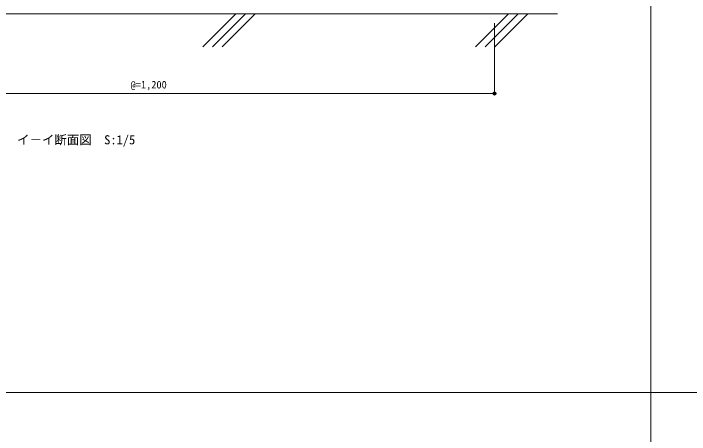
# Model space of a CAD drawing. Units: millimetres on the paper. Extents: x -401 to 401, y -279 to 279.
# Drawn here: x -201.7 to 12.3, y 0 to 133.3 of the extents above; entities that cross this region are included whole.
import ezdxf
from ezdxf.enums import TextEntityAlignment as Align

# ---------------------------------------------------------------- set-up
doc = ezdxf.new("R2010")
doc.units = ezdxf.units.MM
for name, color, linetype, lineweight in [('0-0_A-C01-補助線(非印刷)', 4, 'Continuous', 9), ('0-3_0-A11-寸法_詳細', 5, 'Continuous', 9), ('0-4_0', 7, 'Continuous', 9), ('0-5_A-E01-仕上太線', 4, 'Continuous', 9), ('0-6_A-B03-文字_書込_小', 7, 'Continuous', 9), ('0-7_A-C02-ハッチング', 134, 'Continuous', 9)]:
    doc.layers.add(name, color=color, linetype=linetype, lineweight=lineweight)
doc.styles.add('ＭＳ ゴシック', font='')
doc.styles.get('ＭＳ ゴシック').set_extended_font_data('MS Gothic')

# ---------------------------------------------------------------- blocks, each defined once
blk = doc.blocks.new('_Dot')
at = {"layer": '0-4_0'}
blk.add_line((-0.5, 0), (-1, 0), dxfattribs=at)
for radius in [0.5, 0.25]:
    blk.add_circle((0, 0), radius, dxfattribs=at)

msp = doc.modelspace()

# ---------------------------------------------------------------- linework, layer by layer
at = {"layer": '0-0_A-C01-補助線(非印刷)'}
for p, q in [((0, -252), (0, 278.667)), ((-400.667, 13.333), (400.667, 13.333))]:
    msp.add_line(p, q, dxfattribs=at)
at = {"layer": '0-3_0-A11-寸法_詳細'}
for p, q in [((-49.436, 130.168), (-49.436, 107.96)), ((-50.436, 107.96), (-267.501, 107.96))]:
    msp.add_line(p, q, dxfattribs=at)
at = {"layer": '0-5_A-E01-仕上太線'}
msp.add_line((-298.501, 133.168), (-29.501, 133.168), dxfattribs=at)
at = {"layer": '0-7_A-C02-ハッチング'}
for p, q in [((-141.72, 122.762), (-131.316, 133.168)), ((-138.674, 122.762), (-128.27, 133.168)), ((-135.628, 122.762), (-125.223, 133.168)), ((-55.437, 122.762), (-45.032, 133.168)), ((-52.391, 122.762), (-41.986, 133.168)), ((-49.344, 122.762), (-38.94, 133.168))]:
    msp.add_line(p, q, dxfattribs=at)

# ---------------------------------------------------------------- block references
at = {"layer": '0-3_0-A11-寸法_詳細'}
msp.add_blockref('_Dot', (-49.436, 107.96), dxfattribs=at)

# ---------------------------------------------------------------- texts
at = {"layer": '0-3_0-A11-寸法_詳細', "style": 'ＭＳ ゴシック'}
msp.add_text('@=1,200', height=2.405, dxfattribs=at).set_placement((-164.632, 108.815), align=Align.BOTTOM_LEFT)
at = {"layer": '0-6_A-B03-文字_書込_小', "style": 'ＭＳ ゴシック'}
msp.add_text('イ－イ断面図\u3000S:1/5', height=2.889, dxfattribs=at).set_placement((-200.568, 90.979), align=Align.BOTTOM_LEFT)

doc.saveas('drawing.dxf')
